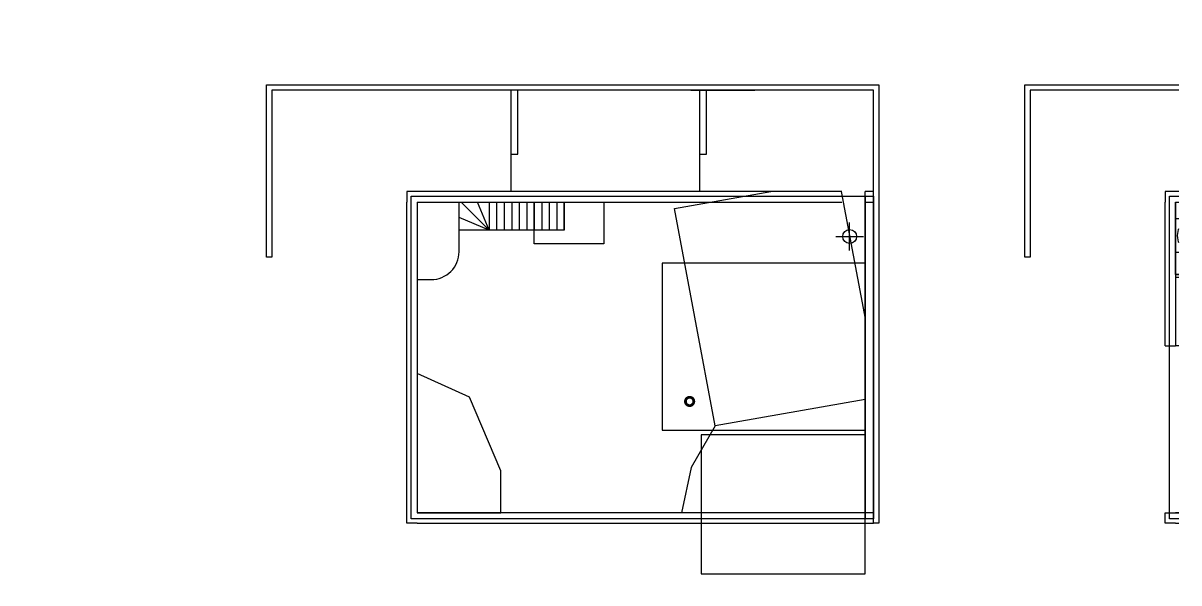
# Paper-space layout 'NiveauRDC' of a CAD drawing. Header units: centimetres. Extents: x -77 to 339, y 22 to 223.
# The model-space entities are those that its viewports show. They can reach past a viewport. Long polylines and large blocks are cut down to what shows.
import ezdxf

# ---------------------------------------------------------------- set-up
doc = ezdxf.new("R2010")
doc.units = ezdxf.units.CM
doc.header["$PDMODE"] = 34
doc.header["$PDSIZE"] = 500
for name, color, linetype in [('A-Wall', 30, 'Continuous'), ('AC-Calcul ratios', 4, 'Continuous'), ('DONUT', 240, 'Continuous'), ('DRAFTS', 6, 'Continuous'), ('Facade-VUE', 233, 'Continuous'), ('I-Cloison', 11, 'Continuous'), ('I-STAIRS', 44, 'Continuous'), ('Isolant pourtour radier', 36, 'Continuous'), ('Mobilier PMR', 201, 'Continuous'), ('Mur de soutenement', 1, 'Continuous'), ('Portes', 3, 'Continuous'), ('Radier', 5, 'Continuous'), ('Title Block', 250, 'Continuous')]:
    doc.layers.add(name, color=color, linetype=linetype)
doc.layers.get('Title Block').off()

# ---------------------------------------------------------------- blocks, each defined once
blk = doc.blocks.new('A$C85e816c1')
at = {"layer": 'DONUT', "const_width": 100}
blk.add_lwpolyline([(-150, 0, 1), (150, 0, 1)], format="xyb", close=True, dxfattribs=at)

msp = doc.modelspace()

# ---------------------------------------------------------------- linework, layer by layer
at = {"layer": 'A-Wall'}
for p, q in [((87860, 1229), (88240, 1229)), ((87860, -4771), (88240, -4771))]:
    msp.add_line(p, q, dxfattribs=at)
for points in [[(76256, 6769), (60626, 6769), (60626, 6389)], [(77086, 6389), (77386, 6389), (77386, 6769), (77086, 6769)], [(100905, 6769), (87860, 6769), (87860, 6389)], [(61006, -5151), (60626, -5151), (60626, 6389)], [(61006, 6389), (76256, 6389)], [(61006, 6389), (61006, -4771)], [(87860, 1229), (87860, 6389)], [(88240, 6389), (100905, 6389)], [(88240, 6389), (88240, 1229)], [(61006, -5151), (77386, -5151), (77386, -4771), (61006, -4771)], [(88240, -5151), (87860, -5151), (87860, -4771)], [(88240, -5151), (104620, -5151), (104620, -4771), (88240, -4771)]]:
    msp.add_lwpolyline(points, dxfattribs=at)
at = {"layer": 'AC-Calcul ratios'}
for p, q in [((77086, 6389), (77086, 6769)), ((88240, 4289), (88240, 6389)), ((88240, 6389), (90040, 6389)), ((88240, 3793), (89879, 3793)), ((88240, 3693), (89785, 3693)), ((71704, -1649), (70841, -3143)), ((70841, -3143), (70488, -4771))]:
    msp.add_line(p, q, dxfattribs=at)
for points in [[(77086, -700), (71704, -1649), (70239, 6159), (73699, 6769)], [(76229, 6769), (77086, 2202)]]:
    msp.add_lwpolyline(points, dxfattribs=at)
msp.add_lwpolyline([(67706, 6389), (67706, 4889), (65206, 4889), (65206, 6389)], close=True, dxfattribs=at)
msp.add_point((76532, 5157), dxfattribs=at)
at = {"layer": 'DRAFTS'}
for p, q in [((77086, -1965), (71197, -1965)), ((71197, -1965), (71197, -6965)), ((77086, -6965), (77086, -1965)), ((71197, -6965), (77086, -6965))]:
    msp.add_line(p, q, dxfattribs=at)
msp.add_lwpolyline([(77086, 4195), (69800, 4195), (69800, -1805), (77086, -1805)], close=True, dxfattribs=at)
at = {"layer": 'Facade-VUE'}
msp.add_line((74596, -4991), (72796, -4991), dxfattribs=at)
at = {"layer": 'I-Cloison'}
for p, q in [((64370, 8109), (64371, 6769)), ((71146, 8109), (71146, 6769)), ((77086, 6389), (77086, 389)), ((89740, 1229), (88240, 1229)), ((88240, -4771), (91240, -4769))]:
    msp.add_line(p, q, dxfattribs=at)
msp.add_lwpolyline([(61006, 4409), (61006, 3609), (61506, 3609, 0.414214), (62506, 4609), (62506, 6389)], format="xyb", dxfattribs=at)
msp.add_lwpolyline([(64006, -3269), (62886, -615), (61006, 229), (61006, -4771), (64006, -4769)], close=True, dxfattribs=at)
at = {"layer": 'I-STAIRS'}
for p, q in [((63586, 5389), (62586, 6389)), ((63586, 5389), (63172, 6389)), ((63586, 6389), (63586, 5389)), ((63856, 6389), (63856, 5389)), ((64126, 6389), (64126, 5389)), ((64396, 6389), (64396, 5389)), ((64666, 6389), (64666, 5389)), ((64936, 6389), (64936, 5389)), ((65206, 6389), (65206, 5389)), ((65476, 6389), (65476, 5389)), ((65746, 6389), (65746, 5389)), ((66016, 6389), (66016, 5389)), ((66286, 5389), (66286, 6389)), ((63586, 5389), (62506, 5836))]:
    msp.add_line(p, q, dxfattribs=at)
msp.add_lwpolyline([(62506, 6389), (66286, 6389), (66286, 5389), (62506, 5389)], close=True, dxfattribs=at)
at = {"layer": 'Isolant pourtour radier'}
msp.add_lwpolyline([(77386, -4991), (77086, -4991), (77086, 6609), (77386, 6609)], close=True, dxfattribs=at)
at = {"layer": 'Mobilier PMR'}
for points in [[(88240, 6389), (89140, 6389), (89140, 5789), (88240, 5789)], [(88240, 4593), (89240, 4593), (89240, 3793), (88240, 3793)]]:
    msp.add_lwpolyline(points, close=True, dxfattribs=at)
msp.add_circle((89059, 5188), 750, dxfattribs=at)
at = {"layer": 'Mur de soutenement'}
for points in [[(55586, 10409), (55586, 10609), (77586, 10609), (77586, 10409)], [(55786, 10409), (55786, 4409), (55586, 4409), (55586, 10609), (55786, 10609)], [(77386, 10409), (55786, 10409)], [(64370, 10409), (64370, 8109), (64620, 8109), (64620, 10409), (64370, 10409)], [(70826, 10409), (73126, 10409)], [(71146, 10409), (71146, 8109), (71396, 8109), (71396, 10409), (71146, 10409)], [(77386, 10609), (77586, 10609), (77586, -5151), (77386, -5151), (77386, 10409)], [(82820, 10409), (82820, 10609), (104820, 10609), (104820, 10409)], [(83020, 10409), (83020, 4409), (82820, 4409), (82820, 10609), (83020, 10609)], [(104620, 10409), (83020, 10409)]]:
    msp.add_lwpolyline(points, dxfattribs=at)
at = {"layer": 'Portes'}
for p, q in [((88020, -4771), (88020, 1229)), ((89070, 1229), (88240, 1229))]:
    msp.add_line(p, q, dxfattribs=at)
at = {"layer": 'Radier'}
msp.add_lwpolyline([(77086, -4991), (60786, -4991), (60786, 6609), (77086, 6609)], close=True, dxfattribs=at)
msp.add_lwpolyline([(101905, 6609), (104320, 6609), (104320, -4991), (88020, -4991), (88020, 6609), (100905, 6609)], dxfattribs=at)

# ---------------------------------------------------------------- block references
at = {"layer": 'Title Block'}
msp.add_blockref('A$C85e816c1', (70786, -771), dxfattribs=at)

psp = doc.layouts.new('NiveauRDC')

# ---------------------------------------------------------------- viewports
at = {"layer": 'Title Block', "view_target_point": (16313.45, 2053.84)}
psp.add_viewport(center=(131.01, 122.53), size=(415.06, 201.1629), view_center_point=(51289.49, 712.18), view_height=20116.2877, dxfattribs=at)

doc.saveas('drawing.dxf')
